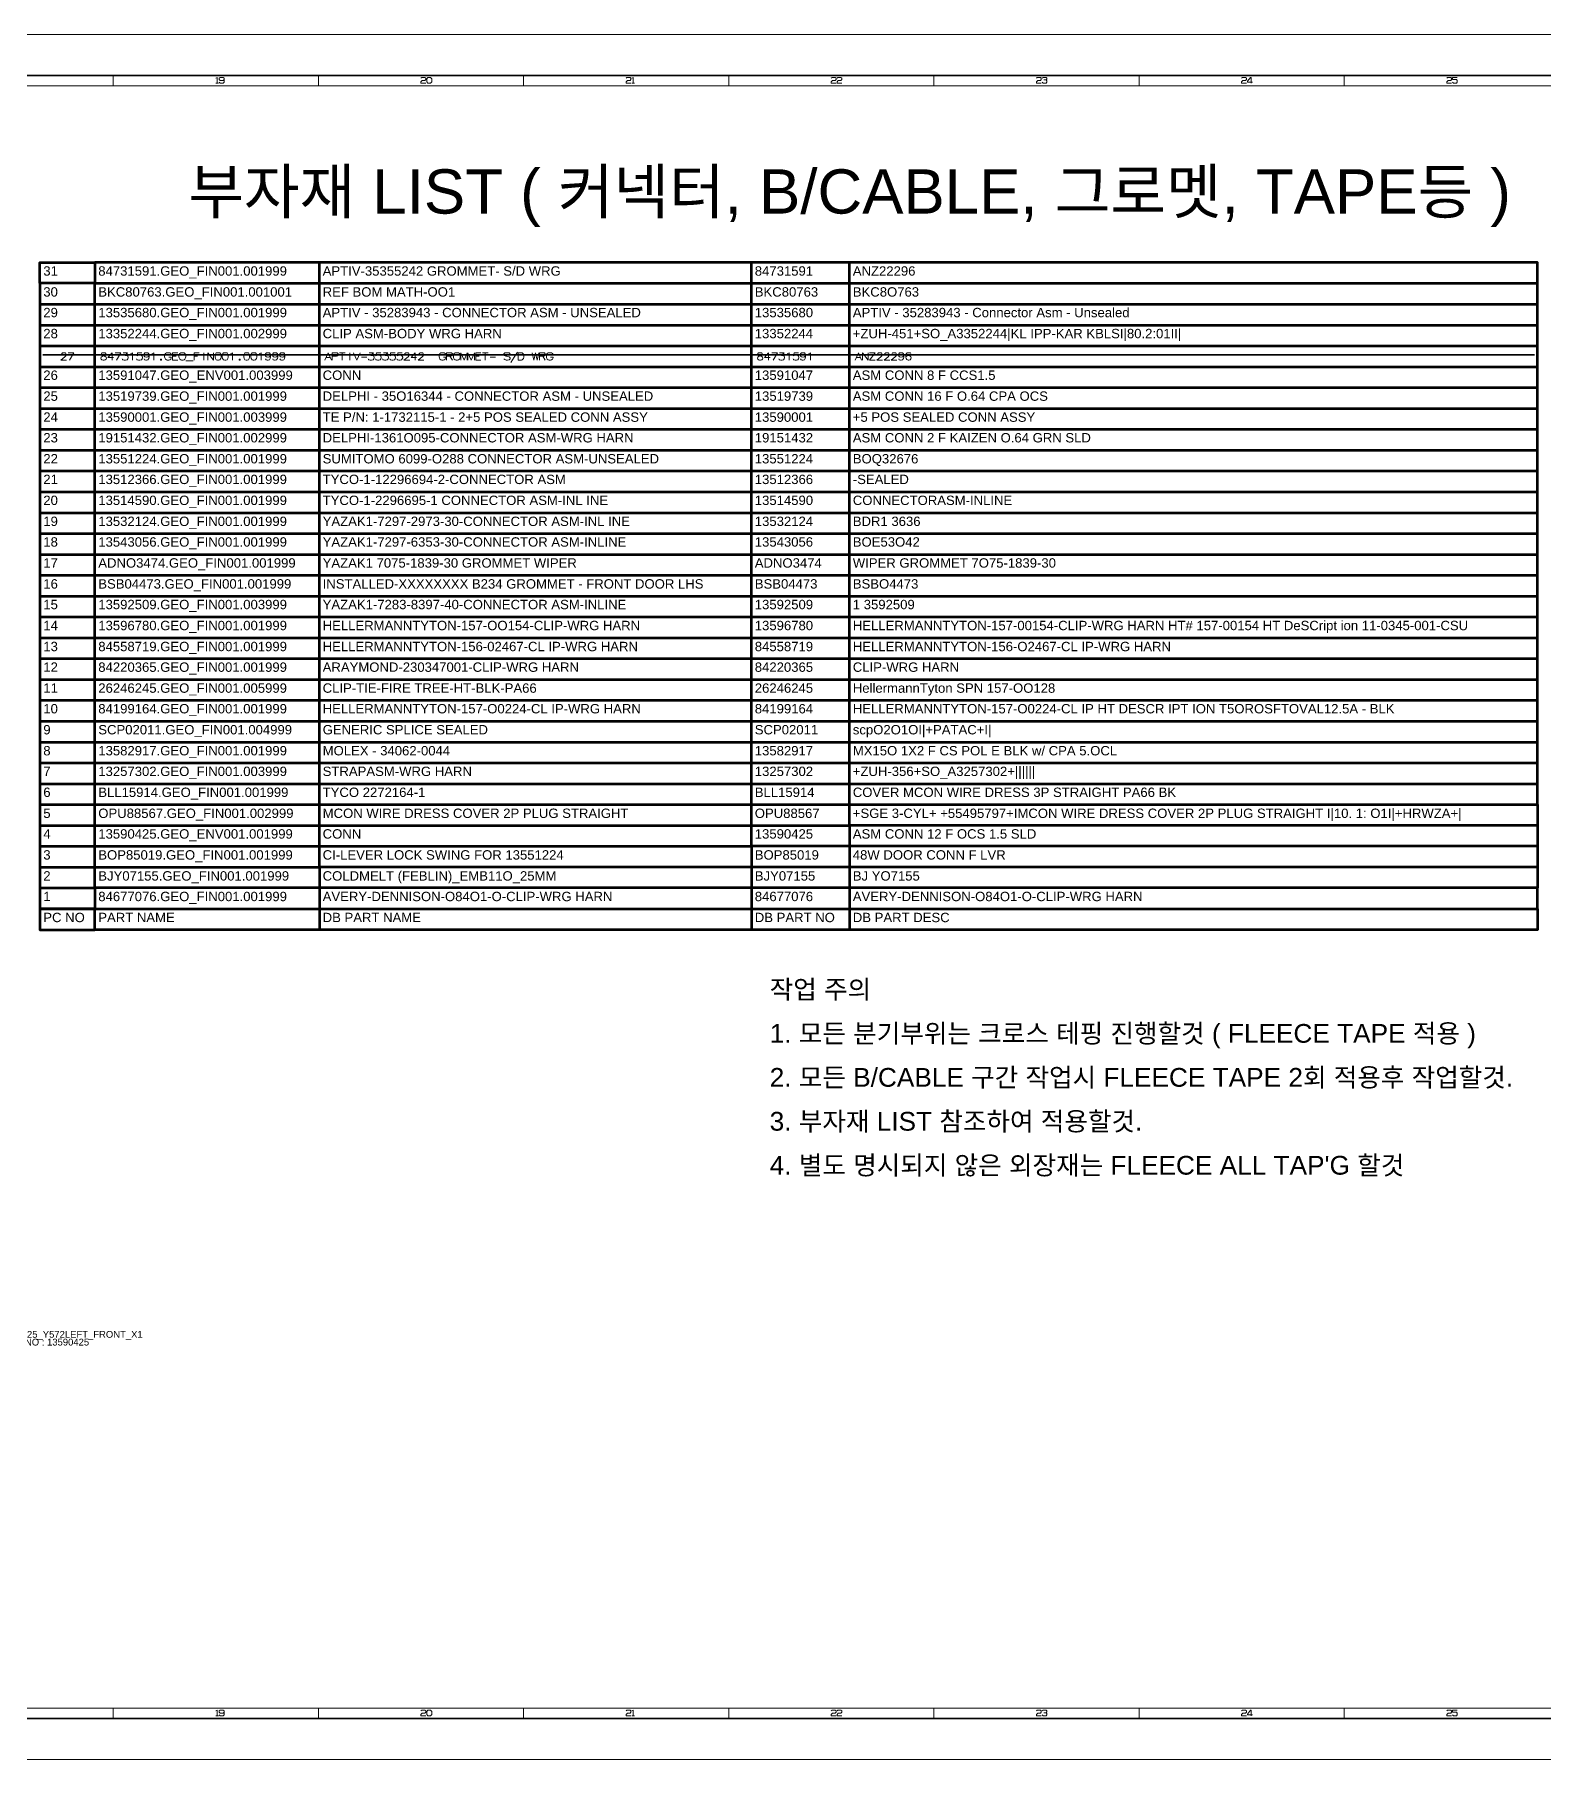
# Model space of a CAD drawing. Header units: millimetres. Extents: x 0 to 174, y 0 to 33.
# Drawn here: x 70.14 to 99.1, y 0 to 33.11 of the extents above; entities that cross this region are included whole.
import ezdxf

# ---------------------------------------------------------------- set-up
doc = ezdxf.new("R2010")
doc.units = ezdxf.units.MM
for name, color, linetype in [('ADDITIONAL_EDITABLE_TEXT', 7, 'Continuous'), ('BOM_OCR_TEXT', 7, 'Continuous'), ('CAPTION_LLM_TEXT', 7, 'Continuous'), ('WORK_NOTE_MTEXT', 7, 'Continuous')]:
    doc.layers.add(name, color=color, linetype=linetype)
doc.layers.add('PDF_Geomertry', color=7, linetype='Continuous', true_color=0x405f80)
doc.styles.get("Standard").update_dxf_attribs({"font": 'arial.ttf'})

msp = doc.modelspace()

# ---------------------------------------------------------------- linework, layer by layer
at = {"layer": 'PDF_Geomertry', "color": 7, "lineweight": 13}
for points in [[(0, 33.111), (173.622, 33.111)], [(173.622, 33.111), (173.622, 0.001), (0, 0.001), (0, 33.111)], [(71.654, 32.127), (71.654, 32.324)], [(73.622, 32.272), (73.647, 32.288), (73.647, 32.179)], [(73.622, 32.179), (73.673, 32.179)], [(73.783, 32.246), (73.766, 32.229), (73.707, 32.229), (73.69, 32.246), (73.69, 32.272), (73.707, 32.288), (73.766, 32.288), (73.783, 32.272), (73.783, 32.196), (73.766, 32.179), (73.707, 32.179), (73.69, 32.196)], [(75.591, 32.127), (75.591, 32.324)], [(77.559, 32.272), (77.576, 32.288), (77.635, 32.288), (77.652, 32.272), (77.652, 32.246), (77.635, 32.229), (77.584, 32.229), (77.559, 32.204), (77.559, 32.179), (77.652, 32.179)], [(79.527, 32.127), (79.527, 32.324)], [(81.496, 32.272), (81.513, 32.288), (81.572, 32.288), (81.589, 32.272), (81.589, 32.246), (81.572, 32.229), (81.521, 32.229), (81.496, 32.204), (81.496, 32.179), (81.589, 32.179)], [(81.607, 32.272), (81.632, 32.288), (81.632, 32.179)], [(81.607, 32.179), (81.657, 32.179)], [(83.465, 32.127), (83.465, 32.324)], [(85.433, 32.272), (85.45, 32.288), (85.509, 32.288), (85.526, 32.272), (85.526, 32.246), (85.509, 32.229), (85.458, 32.229), (85.433, 32.204), (85.433, 32.179), (85.526, 32.179)], [(85.544, 32.272), (85.56, 32.288), (85.62, 32.288), (85.636, 32.272), (85.636, 32.246), (85.62, 32.229), (85.569, 32.229), (85.544, 32.204), (85.544, 32.179), (85.636, 32.179)], [(87.402, 32.127), (87.402, 32.324)], [(89.37, 32.272), (89.387, 32.288), (89.446, 32.288), (89.463, 32.272), (89.463, 32.246), (89.446, 32.229), (89.395, 32.229), (89.37, 32.204), (89.37, 32.179), (89.463, 32.179)], [(89.481, 32.272), (89.497, 32.288), (89.557, 32.288), (89.573, 32.272), (89.573, 32.255), (89.557, 32.238), (89.514, 32.238), (89.557, 32.238), (89.573, 32.221), (89.573, 32.196), (89.557, 32.179), (89.497, 32.179), (89.481, 32.196)], [(91.339, 32.127), (91.339, 32.324)], [(93.307, 32.272), (93.324, 32.288), (93.383, 32.288), (93.4, 32.272), (93.4, 32.246), (93.383, 32.229), (93.332, 32.229), (93.307, 32.204), (93.307, 32.179), (93.4, 32.179)], [(93.493, 32.179), (93.493, 32.288), (93.477, 32.288), (93.418, 32.213), (93.418, 32.196), (93.519, 32.196)], [(95.276, 32.127), (95.276, 32.324)], [(97.244, 32.272), (97.261, 32.288), (97.32, 32.288), (97.337, 32.272), (97.337, 32.246), (97.32, 32.229), (97.269, 32.229), (97.244, 32.204), (97.244, 32.179), (97.337, 32.179)], [(97.447, 32.288), (97.355, 32.288), (97.355, 32.246), (97.431, 32.246), (97.447, 32.229), (97.447, 32.196), (97.431, 32.179), (97.372, 32.179), (97.355, 32.196)], [(71.654, 0.985), (71.654, 0.788)], [(73.622, 0.933), (73.647, 0.95), (73.647, 0.84)], [(73.622, 0.84), (73.673, 0.84)], [(73.783, 0.908), (73.766, 0.891), (73.707, 0.891), (73.69, 0.908), (73.69, 0.933), (73.707, 0.95), (73.766, 0.95), (73.783, 0.933), (73.783, 0.857), (73.766, 0.84), (73.707, 0.84), (73.69, 0.857)], [(75.591, 0.985), (75.591, 0.788)], [(77.559, 0.933), (77.576, 0.95), (77.635, 0.95), (77.652, 0.933), (77.652, 0.908), (77.635, 0.891), (77.584, 0.891), (77.559, 0.866), (77.559, 0.84), (77.652, 0.84)], [(79.527, 0.985), (79.527, 0.788)], [(81.496, 0.933), (81.513, 0.95), (81.572, 0.95), (81.589, 0.933), (81.589, 0.908), (81.572, 0.891), (81.521, 0.891), (81.496, 0.866), (81.496, 0.84), (81.589, 0.84)], [(81.607, 0.933), (81.632, 0.95), (81.632, 0.84)], [(81.607, 0.84), (81.657, 0.84)], [(83.465, 0.985), (83.465, 0.788)], [(85.433, 0.933), (85.45, 0.95), (85.509, 0.95), (85.526, 0.933), (85.526, 0.908), (85.509, 0.891), (85.458, 0.891), (85.433, 0.866), (85.433, 0.84), (85.526, 0.84)], [(85.544, 0.933), (85.56, 0.95), (85.62, 0.95), (85.636, 0.933), (85.636, 0.908), (85.62, 0.891), (85.569, 0.891), (85.544, 0.866), (85.544, 0.84), (85.636, 0.84)], [(87.402, 0.985), (87.402, 0.788)], [(89.37, 0.933), (89.387, 0.95), (89.446, 0.95), (89.463, 0.933), (89.463, 0.908), (89.446, 0.891), (89.395, 0.891), (89.37, 0.866), (89.37, 0.84), (89.463, 0.84)], [(89.481, 0.933), (89.497, 0.95), (89.557, 0.95), (89.573, 0.933), (89.573, 0.916), (89.557, 0.899), (89.514, 0.899), (89.557, 0.899), (89.573, 0.883), (89.573, 0.857), (89.557, 0.84), (89.497, 0.84), (89.481, 0.857)], [(91.339, 0.985), (91.339, 0.788)], [(93.307, 0.933), (93.324, 0.95), (93.383, 0.95), (93.4, 0.933), (93.4, 0.908), (93.383, 0.891), (93.332, 0.891), (93.307, 0.866), (93.307, 0.84), (93.4, 0.84)], [(93.493, 0.84), (93.493, 0.95), (93.477, 0.95), (93.418, 0.874), (93.418, 0.857), (93.519, 0.857)], [(95.276, 0.985), (95.276, 0.788)], [(97.244, 0.933), (97.261, 0.95), (97.32, 0.95), (97.337, 0.933), (97.337, 0.908), (97.32, 0.891), (97.269, 0.891), (97.244, 0.866), (97.244, 0.84), (97.337, 0.84)], [(97.447, 0.95), (97.355, 0.95), (97.355, 0.908), (97.431, 0.908), (97.447, 0.891), (97.447, 0.857), (97.431, 0.84), (97.372, 0.84), (97.355, 0.857)]]:
    msp.add_lwpolyline(points, dxfattribs=at)
at = {"layer": 'PDF_Geomertry', "color": 7, "lineweight": 35}
msp.add_lwpolyline([(0.787, 0.788), (0.787, 32.324), (172.835, 32.324), (172.835, 0.788)], close=True, dxfattribs=at)
at = {"layer": 'PDF_Geomertry', "color": 7, "lineweight": 13}
for points in [[(0.984, 0.985), (0.984, 32.127), (172.638, 32.127), (172.638, 0.985)], [(77.695, 32.288), (77.746, 32.288), (77.771, 32.263), (77.771, 32.204), (77.746, 32.179), (77.695, 32.179), (77.67, 32.204), (77.67, 32.263), (77.695, 32.288)], [(77.695, 0.95), (77.746, 0.95), (77.771, 0.925), (77.771, 0.866), (77.746, 0.84), (77.695, 0.84), (77.67, 0.866), (77.67, 0.925), (77.695, 0.95)]]:
    msp.add_lwpolyline(points, close=True, dxfattribs=at)
at = {"layer": 'PDF_Geomertry', "color": 165, "lineweight": 70, "true_color": 0x5267a5}
for points in [[(71.303, 28.335), (70.246, 28.335), (70.246, 28.736), (71.303, 28.736)], [(71.303, 16.328), (70.246, 16.328), (70.246, 15.928), (71.303, 15.928)]]:
    msp.add_lwpolyline(points, close=True, dxfattribs=at)
for points in [[(70.246, 28.335), (70.246, 27.935), (71.303, 27.935), (71.303, 28.335), (75.611, 28.335), (75.611, 28.736), (71.303, 28.736)], [(70.246, 27.935), (70.246, 27.535), (71.303, 27.535), (71.303, 27.935), (75.611, 27.935), (75.611, 28.335), (83.901, 28.335), (83.901, 28.736), (75.611, 28.736)], [(70.246, 27.535), (70.246, 27.135), (71.303, 27.135), (71.303, 27.535), (75.611, 27.535), (75.611, 27.935), (83.901, 27.935), (83.901, 28.335), (85.784, 28.335), (85.784, 28.736), (83.901, 28.736)], [(70.246, 27.135), (70.246, 26.735), (71.303, 26.735), (71.303, 27.135), (75.611, 27.135), (75.611, 27.535), (83.901, 27.535), (83.901, 27.935), (85.784, 27.935), (85.784, 28.335), (98.989, 28.335), (98.989, 28.736), (85.784, 28.736)], [(70.246, 26.735), (70.246, 26.334), (71.303, 26.334), (71.303, 26.735), (75.611, 26.735), (75.611, 27.135), (83.901, 27.135), (83.901, 27.535), (85.784, 27.535), (85.784, 27.935), (98.989, 27.935), (98.989, 28.335)], [(70.246, 26.334), (70.246, 25.934), (71.303, 25.934), (71.303, 26.334), (75.611, 26.334), (75.611, 26.735), (83.901, 26.735), (83.901, 27.135), (85.784, 27.135), (85.784, 27.535), (98.989, 27.535), (98.989, 27.935)], [(70.246, 25.934), (70.246, 25.534), (71.303, 25.534), (71.303, 25.934), (75.611, 25.934), (75.611, 26.334), (83.901, 26.334), (83.901, 26.735), (85.784, 26.735), (85.784, 27.135), (98.989, 27.135), (98.989, 27.535)], [(70.246, 25.534), (70.246, 25.134), (71.303, 25.134), (71.303, 25.534), (75.611, 25.534), (75.611, 25.934), (83.901, 25.934), (83.901, 26.334), (85.784, 26.334), (85.784, 26.735), (98.989, 26.735), (98.989, 27.135)], [(70.246, 25.134), (70.246, 24.733), (71.303, 24.733), (71.303, 25.134), (75.611, 25.134), (75.611, 25.534), (83.901, 25.534), (83.901, 25.934), (85.784, 25.934), (85.784, 26.334), (98.989, 26.334), (98.989, 26.735)], [(70.246, 24.733), (70.246, 24.333), (71.303, 24.333), (71.303, 24.733), (75.611, 24.733), (75.611, 25.134), (83.901, 25.134), (83.901, 25.534), (85.784, 25.534), (85.784, 25.934), (98.989, 25.934), (98.989, 26.334)], [(70.246, 24.333), (70.246, 23.933), (71.303, 23.933), (71.303, 24.333), (75.611, 24.333), (75.611, 24.733), (83.901, 24.733), (83.901, 25.134), (85.784, 25.134), (85.784, 25.534), (98.989, 25.534), (98.989, 25.934)], [(70.246, 23.933), (70.246, 23.533), (71.303, 23.533), (71.303, 23.933), (75.611, 23.933), (75.611, 24.333), (83.901, 24.333), (83.901, 24.733), (85.784, 24.733), (85.784, 25.134), (98.989, 25.134), (98.989, 25.534)], [(70.246, 23.533), (70.246, 23.132), (71.303, 23.132), (71.303, 23.533), (75.611, 23.533), (75.611, 23.933), (83.901, 23.933), (83.901, 24.333), (85.784, 24.333), (85.784, 24.733), (98.989, 24.733), (98.989, 25.134)], [(70.246, 23.132), (70.246, 22.732), (71.303, 22.732), (71.303, 23.132), (75.611, 23.132), (75.611, 23.533), (83.901, 23.533), (83.901, 23.933), (85.784, 23.933), (85.784, 24.333), (98.989, 24.333), (98.989, 24.733)], [(70.246, 22.732), (70.246, 22.332), (71.303, 22.332), (71.303, 22.732), (75.611, 22.732), (75.611, 23.132), (83.901, 23.132), (83.901, 23.533), (85.784, 23.533), (85.784, 23.933), (98.989, 23.933), (98.989, 24.333)], [(70.246, 22.332), (70.246, 21.932), (71.303, 21.932), (71.303, 22.332), (75.611, 22.332), (75.611, 22.732), (83.901, 22.732), (83.901, 23.132), (85.784, 23.132), (85.784, 23.533), (98.989, 23.533), (98.989, 23.933)], [(70.246, 21.932), (70.246, 21.532), (71.303, 21.532), (71.303, 21.932), (75.611, 21.932), (75.611, 22.332), (83.901, 22.332), (83.901, 22.732), (85.784, 22.732), (85.784, 23.132), (98.989, 23.132), (98.989, 23.533)], [(70.246, 21.532), (70.246, 21.131), (71.303, 21.131), (71.303, 21.532), (75.611, 21.532), (75.611, 21.932), (83.901, 21.932), (83.901, 22.332), (85.784, 22.332), (85.784, 22.732), (98.989, 22.732), (98.989, 23.132)], [(70.246, 21.131), (70.246, 20.731), (71.303, 20.731), (71.303, 21.131), (75.611, 21.131), (75.611, 21.532), (83.901, 21.532), (83.901, 21.932), (85.784, 21.932), (85.784, 22.332), (98.989, 22.332), (98.989, 22.732)], [(70.246, 20.731), (70.246, 20.331), (71.303, 20.331), (71.303, 20.731), (75.611, 20.731), (75.611, 21.131), (83.901, 21.131), (83.901, 21.532), (85.784, 21.532), (85.784, 21.932), (98.989, 21.932), (98.989, 22.332)], [(70.246, 20.331), (70.246, 19.931), (71.303, 19.931), (71.303, 20.331), (75.611, 20.331), (75.611, 20.731), (83.901, 20.731), (83.901, 21.131), (85.784, 21.131), (85.784, 21.532), (98.989, 21.532), (98.989, 21.932)], [(70.246, 19.931), (70.246, 19.53), (71.303, 19.53), (71.303, 19.931), (75.611, 19.931), (75.611, 20.331), (83.901, 20.331), (83.901, 20.731), (85.784, 20.731), (85.784, 21.131), (98.989, 21.131), (98.989, 21.532)], [(70.246, 19.53), (70.246, 19.13), (71.303, 19.13), (71.303, 19.53), (75.611, 19.53), (75.611, 19.931), (83.901, 19.931), (83.901, 20.331), (85.784, 20.331), (85.784, 20.731), (98.989, 20.731), (98.989, 21.131)], [(70.246, 19.13), (70.246, 18.73), (71.303, 18.73), (71.303, 19.13), (75.611, 19.13), (75.611, 19.53), (83.901, 19.53), (83.901, 19.931), (85.784, 19.931), (85.784, 20.331), (98.989, 20.331), (98.989, 20.731)], [(70.246, 18.73), (70.246, 18.33), (71.303, 18.33), (71.303, 18.73), (75.611, 18.73), (75.611, 19.13), (83.901, 19.13), (83.901, 19.53), (85.784, 19.53), (85.784, 19.931), (98.989, 19.931), (98.989, 20.331)], [(70.246, 18.33), (70.246, 17.929), (71.303, 17.929), (71.303, 18.33), (75.611, 18.33), (75.611, 18.73), (83.901, 18.73), (83.901, 19.13), (85.784, 19.13), (85.784, 19.53), (98.989, 19.53), (98.989, 19.931)], [(70.246, 17.929), (70.246, 17.529), (71.303, 17.529), (71.303, 17.929), (75.611, 17.929), (75.611, 18.33), (83.901, 18.33), (83.901, 18.73), (85.784, 18.73), (85.784, 19.13), (98.989, 19.13), (98.989, 19.53)], [(70.246, 17.529), (70.246, 17.129), (71.303, 17.129), (71.303, 17.529), (75.611, 17.529), (75.611, 17.929), (83.901, 17.929), (83.901, 18.33), (85.784, 18.33), (85.784, 18.73), (98.989, 18.73), (98.989, 19.13)], [(70.246, 17.129), (70.246, 16.729), (71.303, 16.729), (71.303, 17.129), (75.611, 17.129), (75.611, 17.529), (83.901, 17.529), (83.901, 17.929), (85.784, 17.929), (85.784, 18.33), (98.989, 18.33), (98.989, 18.73)], [(98.989, 18.33), (98.989, 17.929), (85.784, 17.929), (85.784, 17.529), (83.901, 17.529), (83.901, 17.129), (75.611, 17.129), (75.611, 16.729), (71.303, 16.729), (71.303, 16.328), (75.611, 16.328), (75.611, 15.928), (71.303, 15.928)], [(98.989, 17.929), (98.989, 17.529), (85.784, 17.529), (85.784, 17.129), (83.901, 17.129), (83.901, 16.729), (75.611, 16.729), (75.611, 16.328), (83.901, 16.328), (83.901, 15.928), (75.611, 15.928)], [(98.989, 17.529), (98.989, 17.129), (85.784, 17.129), (85.784, 16.729), (83.901, 16.729), (83.901, 16.328), (85.784, 16.328), (85.784, 15.928), (83.901, 15.928)], [(98.989, 17.129), (98.989, 16.729), (85.784, 16.729), (85.784, 16.328), (98.989, 16.328), (98.989, 15.928), (85.784, 15.928)], [(70.246, 16.729), (70.246, 16.328), (71.303, 16.328), (75.611, 16.328), (83.901, 16.328), (85.784, 16.328), (98.989, 16.328), (98.989, 16.729)]]:
    msp.add_lwpolyline(points, dxfattribs=at)
at = {"layer": 'PDF_Geomertry', "color": 1, "lineweight": 35}
msp.add_lwpolyline([(70.303, 26.96), (98.926, 26.96)], dxfattribs=at)
at = {"layer": 'PDF_Geomertry', "color": 18, "lineweight": 13, "true_color": 0x260000}
for points in [[(70.761, 26.863), (70.651, 26.863), (70.729, 26.927), (70.745, 26.945), (70.752, 26.959), (70.752, 26.972), (70.745, 26.988), (70.738, 26.998), (70.722, 27.004), (70.694, 27.004), (70.678, 26.998), (70.672, 26.991), (70.662, 26.977), (70.662, 26.97)], [(70.788, 27.004), (70.898, 27.004), (70.816, 26.863)], [(71.659, 26.913), (71.554, 26.913), (71.632, 27.004), (71.632, 26.936), (71.632, 26.863)], [(71.691, 27.004), (71.801, 27.004), (71.719, 26.863)], [(71.828, 26.888), (71.835, 26.876), (71.842, 26.869), (71.867, 26.863), (71.893, 26.863), (71.92, 26.869), (71.934, 26.883), (71.94, 26.904), (71.94, 26.918), (71.934, 26.938), (71.927, 26.945), (71.913, 26.952), (71.881, 26.952), (71.929, 27.004), (71.844, 27.004)], [(71.986, 26.979), (72, 26.986), (72.025, 27.004), (72.025, 26.863)], [(72.103, 26.888), (72.11, 26.876), (72.117, 26.869), (72.142, 26.863), (72.167, 26.863), (72.194, 26.869), (72.208, 26.883), (72.215, 26.904), (72.215, 26.918), (72.208, 26.938), (72.194, 26.95), (72.167, 26.956), (72.142, 26.956), (72.121, 26.95), (72.114, 26.943), (72.121, 27.004), (72.206, 27.004)], [(72.343, 26.959), (72.336, 26.984), (72.32, 26.998), (72.295, 27.004), (72.288, 27.004), (72.263, 26.998), (72.247, 26.984), (72.24, 26.966), (72.24, 26.959), (72.247, 26.94), (72.263, 26.927), (72.288, 26.918), (72.295, 26.918), (72.32, 26.924), (72.336, 26.938), (72.343, 26.959), (72.343, 26.927), (72.336, 26.895), (72.32, 26.869), (72.295, 26.863), (72.279, 26.863), (72.256, 26.869), (72.247, 26.883)], [(72.398, 26.979), (72.411, 26.986), (72.437, 27.004), (72.437, 26.863)], [(72.722, 26.92), (72.768, 26.92), (72.768, 26.902), (72.757, 26.881), (72.738, 26.867), (72.72, 26.863), (72.692, 26.863), (72.674, 26.867), (72.656, 26.881), (72.645, 26.902), (72.64, 26.922), (72.64, 26.95), (72.645, 26.97), (72.656, 26.988), (72.674, 27), (72.692, 27.004), (72.72, 27.004), (72.738, 27), (72.757, 26.988), (72.768, 26.97)], [(72.894, 26.863), (72.793, 26.863), (72.793, 27.004), (72.894, 27.004)], [(72.862, 26.938), (72.793, 26.938)], [(73.186, 26.847), (73.049, 26.847)], [(73.205, 26.863), (73.205, 27.004), (73.305, 27.004)], [(73.273, 26.938), (73.205, 26.938)], [(73.392, 26.863), (73.392, 27.004)], [(73.58, 27.004), (73.58, 26.863), (73.47, 27.004), (73.47, 26.863)], [(73.906, 26.979), (73.92, 26.986), (73.945, 27.004), (73.945, 26.863)], [(74.455, 26.979), (74.469, 26.986), (74.494, 27.004), (74.494, 26.863)], [(74.675, 26.959), (74.668, 26.984), (74.652, 26.998), (74.627, 27.004), (74.62, 27.004), (74.595, 26.998), (74.578, 26.984), (74.572, 26.966), (74.572, 26.959), (74.578, 26.94), (74.595, 26.927), (74.62, 26.918), (74.627, 26.918), (74.652, 26.924), (74.668, 26.938), (74.675, 26.959), (74.675, 26.927), (74.668, 26.895), (74.652, 26.869), (74.627, 26.863), (74.611, 26.863), (74.588, 26.869), (74.578, 26.883)], [(74.812, 26.959), (74.805, 26.984), (74.789, 26.998), (74.764, 27.004), (74.757, 27.004), (74.732, 26.998), (74.716, 26.984), (74.709, 26.966), (74.709, 26.959), (74.716, 26.94), (74.732, 26.927), (74.757, 26.918), (74.764, 26.918), (74.789, 26.924), (74.805, 26.938), (74.812, 26.959), (74.812, 26.927), (74.805, 26.895), (74.789, 26.869), (74.764, 26.863), (74.748, 26.863), (74.725, 26.869), (74.716, 26.883)], [(74.949, 26.959), (74.942, 26.984), (74.926, 26.998), (74.901, 27.004), (74.894, 27.004), (74.869, 26.998), (74.853, 26.984), (74.846, 26.966), (74.846, 26.959), (74.853, 26.94), (74.869, 26.927), (74.894, 26.918), (74.901, 26.918), (74.926, 26.924), (74.942, 26.938), (74.949, 26.959), (74.949, 26.927), (74.942, 26.895), (74.926, 26.869), (74.901, 26.863), (74.885, 26.863), (74.862, 26.869), (74.853, 26.883)], [(75.718, 26.863), (75.78, 27.004), (75.842, 26.863)], [(75.739, 26.911), (75.821, 26.911)], [(75.858, 26.936), (75.94, 26.936), (75.956, 26.945), (75.968, 26.959), (75.968, 26.982), (75.952, 26.998), (75.936, 27.004), (75.858, 27.004), (75.858, 26.863)], [(75.995, 27.004), (76.105, 27.004)], [(76.05, 26.863), (76.05, 27.004)], [(76.192, 26.863), (76.192, 27.004)], [(76.267, 27.004), (76.329, 26.863), (76.391, 27.004)], [(76.418, 26.92), (76.523, 26.92)], [(76.548, 26.888), (76.555, 26.876), (76.562, 26.869), (76.587, 26.863), (76.612, 26.863), (76.64, 26.869), (76.653, 26.883), (76.66, 26.904), (76.66, 26.918), (76.653, 26.938), (76.647, 26.945), (76.633, 26.952), (76.601, 26.952), (76.649, 27.004), (76.564, 27.004)], [(76.685, 26.888), (76.692, 26.876), (76.699, 26.869), (76.724, 26.863), (76.749, 26.863), (76.777, 26.869), (76.791, 26.883), (76.797, 26.904), (76.797, 26.918), (76.791, 26.938), (76.777, 26.949), (76.749, 26.956), (76.724, 26.956), (76.704, 26.949), (76.697, 26.943), (76.704, 27.004), (76.788, 27.004)], [(76.823, 26.888), (76.829, 26.876), (76.836, 26.869), (76.862, 26.863), (76.887, 26.863), (76.914, 26.869), (76.928, 26.883), (76.935, 26.904), (76.935, 26.918), (76.928, 26.938), (76.921, 26.945), (76.907, 26.952), (76.875, 26.952), (76.923, 27.004), (76.839, 27.004)], [(76.96, 26.888), (76.967, 26.876), (76.973, 26.869), (76.999, 26.863), (77.024, 26.863), (77.051, 26.869), (77.065, 26.883), (77.072, 26.904), (77.072, 26.918), (77.065, 26.938), (77.051, 26.949), (77.024, 26.956), (76.999, 26.956), (76.978, 26.949), (76.971, 26.943), (76.978, 27.004), (77.063, 27.004)], [(77.097, 26.888), (77.104, 26.876), (77.111, 26.869), (77.136, 26.863), (77.161, 26.863), (77.188, 26.869), (77.202, 26.883), (77.209, 26.904), (77.209, 26.918), (77.202, 26.938), (77.188, 26.949), (77.161, 26.956), (77.136, 26.956), (77.115, 26.949), (77.108, 26.943), (77.115, 27.004), (77.2, 27.004)], [(77.344, 26.863), (77.234, 26.863), (77.312, 26.927), (77.328, 26.945), (77.335, 26.959), (77.335, 26.972), (77.328, 26.988), (77.321, 26.998), (77.305, 27.004), (77.277, 27.004), (77.262, 26.998), (77.255, 26.991), (77.246, 26.977), (77.246, 26.97)], [(77.476, 26.913), (77.371, 26.913), (77.449, 27.004), (77.449, 26.936), (77.449, 26.863)], [(77.618, 26.863), (77.508, 26.863), (77.586, 26.927), (77.602, 26.945), (77.609, 26.959), (77.609, 26.972), (77.602, 26.988), (77.595, 26.998), (77.579, 27.004), (77.552, 27.004), (77.536, 26.998), (77.529, 26.991), (77.52, 26.977), (77.52, 26.97)], [(77.991, 26.92), (78.037, 26.92), (78.037, 26.902), (78.025, 26.881), (78.007, 26.867), (77.988, 26.863), (77.961, 26.863), (77.943, 26.867), (77.924, 26.881), (77.913, 26.902), (77.908, 26.922), (77.908, 26.949), (77.913, 26.97), (77.924, 26.988), (77.943, 27), (77.961, 27.004), (77.988, 27.004), (78.007, 27), (78.025, 26.988), (78.037, 26.97)], [(78.053, 26.936), (78.135, 26.936), (78.151, 26.945), (78.162, 26.959), (78.162, 26.982), (78.146, 26.998), (78.13, 27.004), (78.053, 27.004), (78.053, 26.863)], [(78.117, 26.936), (78.162, 26.863)], [(78.448, 26.863), (78.448, 27.004), (78.386, 26.863), (78.324, 27.004), (78.324, 26.863)], [(78.585, 26.863), (78.585, 27.004), (78.523, 26.863), (78.462, 27.004), (78.462, 26.863)], [(78.711, 26.863), (78.61, 26.863), (78.61, 27.004), (78.711, 27.004)], [(78.679, 26.938), (78.61, 26.938)], [(78.738, 27.004), (78.848, 27.004)], [(78.793, 26.863), (78.793, 27.004)], [(78.887, 26.92), (78.992, 26.92)], [(79.269, 26.982), (79.25, 26.998), (79.223, 27.004), (79.195, 27.004), (79.168, 26.998), (79.15, 26.979), (79.15, 26.963), (79.166, 26.947), (79.191, 26.938), (79.209, 26.936), (79.23, 26.931), (79.25, 26.922), (79.269, 26.906), (79.269, 26.886), (79.25, 26.867), (79.223, 26.863), (79.195, 26.863), (79.168, 26.872), (79.15, 26.888)], [(79.285, 26.817), (79.349, 26.915), (79.413, 27.016)], [(79.486, 26.863), (79.504, 26.867), (79.518, 26.881), (79.527, 26.895), (79.534, 26.915), (79.534, 26.954), (79.527, 26.975), (79.518, 26.988), (79.504, 27), (79.488, 27.004), (79.424, 27.004), (79.424, 26.863), (79.488, 26.863)], [(79.696, 27.004), (79.728, 26.863), (79.758, 27.004), (79.788, 26.863), (79.819, 27.004)], [(79.836, 26.936), (79.918, 26.936), (79.934, 26.945), (79.945, 26.959), (79.945, 26.982), (79.929, 26.998), (79.913, 27.004), (79.836, 27.004), (79.836, 26.863)], [(79.899, 26.936), (79.945, 26.863)], [(80.048, 26.92), (80.094, 26.92), (80.094, 26.902), (80.082, 26.881), (80.064, 26.867), (80.046, 26.863), (80.018, 26.863), (80, 26.867), (79.982, 26.881), (79.97, 26.902), (79.966, 26.922), (79.966, 26.949), (79.97, 26.97), (79.982, 26.988), (80, 27), (80.018, 27.004), (80.046, 27.004), (80.064, 27), (80.082, 26.988), (80.094, 26.97)], [(84.258, 26.913), (84.152, 26.913), (84.23, 27.004), (84.23, 26.936), (84.23, 26.863)], [(84.29, 27.004), (84.399, 27.004), (84.317, 26.863)], [(84.427, 26.888), (84.434, 26.876), (84.441, 26.869), (84.466, 26.863), (84.491, 26.863), (84.518, 26.869), (84.532, 26.883), (84.539, 26.904), (84.539, 26.918), (84.532, 26.938), (84.525, 26.945), (84.511, 26.952), (84.479, 26.952), (84.527, 27.004), (84.443, 27.004)], [(84.585, 26.979), (84.598, 26.986), (84.623, 27.004), (84.623, 26.863)], [(84.701, 26.888), (84.708, 26.876), (84.715, 26.869), (84.74, 26.863), (84.765, 26.863), (84.793, 26.869), (84.806, 26.883), (84.813, 26.904), (84.813, 26.918), (84.806, 26.938), (84.793, 26.95), (84.765, 26.956), (84.74, 26.956), (84.719, 26.95), (84.712, 26.943), (84.719, 27.004), (84.804, 27.004)], [(84.941, 26.959), (84.934, 26.984), (84.918, 26.998), (84.893, 27.004), (84.886, 27.004), (84.861, 26.998), (84.845, 26.984), (84.838, 26.966), (84.838, 26.959), (84.845, 26.94), (84.861, 26.927), (84.886, 26.918), (84.893, 26.918), (84.918, 26.924), (84.934, 26.938), (84.941, 26.959), (84.941, 26.927), (84.934, 26.895), (84.918, 26.869), (84.893, 26.863), (84.877, 26.863), (84.854, 26.869), (84.845, 26.883)], [(84.996, 26.979), (85.01, 26.986), (85.035, 27.004), (85.035, 26.863)], [(85.891, 26.863), (85.953, 27.004), (86.015, 26.863)], [(85.912, 26.911), (85.994, 26.911)], [(86.14, 27.004), (86.14, 26.863), (86.031, 27.004), (86.031, 26.863)], [(86.168, 27.004), (86.277, 27.004), (86.168, 26.863), (86.277, 26.863)], [(86.419, 26.863), (86.31, 26.863), (86.387, 26.927), (86.403, 26.945), (86.41, 26.959), (86.41, 26.972), (86.403, 26.988), (86.396, 26.998), (86.38, 27.004), (86.353, 27.004), (86.337, 26.998), (86.33, 26.991), (86.321, 26.977), (86.321, 26.97)], [(86.557, 26.863), (86.447, 26.863), (86.524, 26.927), (86.54, 26.945), (86.547, 26.959), (86.547, 26.972), (86.54, 26.988), (86.534, 26.998), (86.518, 27.004), (86.49, 27.004), (86.474, 26.998), (86.467, 26.991), (86.458, 26.977), (86.458, 26.97)], [(86.694, 26.863), (86.584, 26.863), (86.662, 26.927), (86.678, 26.945), (86.684, 26.959), (86.684, 26.972), (86.678, 26.988), (86.671, 26.998), (86.655, 27.004), (86.627, 27.004), (86.611, 26.998), (86.604, 26.991), (86.595, 26.977), (86.595, 26.97)], [(86.824, 26.959), (86.817, 26.984), (86.801, 26.998), (86.776, 27.004), (86.769, 27.004), (86.744, 26.998), (86.728, 26.984), (86.721, 26.966), (86.721, 26.959), (86.728, 26.94), (86.744, 26.927), (86.769, 26.918), (86.776, 26.918), (86.801, 26.924), (86.817, 26.938), (86.824, 26.959), (86.824, 26.927), (86.817, 26.895), (86.801, 26.869), (86.776, 26.863), (86.76, 26.863), (86.737, 26.869), (86.728, 26.883)], [(86.959, 26.986), (86.952, 26.998), (86.927, 27.004), (86.913, 27.004), (86.888, 26.998), (86.872, 26.979), (86.865, 26.947), (86.865, 26.915), (86.872, 26.89), (86.886, 26.874), (86.911, 26.863), (86.92, 26.863), (86.945, 26.869), (86.959, 26.883), (86.966, 26.902), (86.966, 26.908), (86.959, 26.927), (86.945, 26.94), (86.92, 26.947), (86.911, 26.947), (86.886, 26.94), (86.872, 26.929), (86.865, 26.913)]]:
    msp.add_lwpolyline(points, dxfattribs=at)
for points in [[(71.502, 26.933), (71.451, 26.947), (71.44, 26.952), (71.433, 26.959), (71.428, 26.97), (71.428, 26.986), (71.438, 26.998), (71.46, 27.004), (71.479, 27.004), (71.502, 26.998), (71.511, 26.986), (71.511, 26.97), (71.506, 26.959), (71.499, 26.952), (71.488, 26.947), (71.44, 26.933), (71.424, 26.92), (71.417, 26.906), (71.417, 26.892), (71.424, 26.879), (71.438, 26.869), (71.46, 26.863), (71.479, 26.863), (71.502, 26.869), (71.518, 26.879), (71.524, 26.892), (71.524, 26.906), (71.518, 26.92)], [(72.581, 26.869), (72.581, 26.874), (72.574, 26.881), (72.569, 26.881), (72.562, 26.874), (72.562, 26.869), (72.569, 26.863), (72.574, 26.863)], [(72.967, 27.004), (72.949, 27), (72.93, 26.988), (72.919, 26.97), (72.914, 26.95), (72.914, 26.922), (72.919, 26.902), (72.93, 26.881), (72.949, 26.867), (72.967, 26.863), (72.994, 26.863), (73.013, 26.867), (73.031, 26.881), (73.042, 26.902), (73.047, 26.922), (73.047, 26.95), (73.042, 26.97), (73.031, 26.988), (73.013, 27), (72.994, 27.004), (72.967, 27.004)], [(73.657, 27.004), (73.632, 26.998), (73.616, 26.975), (73.609, 26.952), (73.609, 26.922), (73.616, 26.892), (73.632, 26.869), (73.657, 26.863), (73.676, 26.863), (73.701, 26.869), (73.717, 26.892), (73.724, 26.92), (73.724, 26.952), (73.717, 26.975), (73.701, 26.998), (73.676, 27.004), (73.657, 27.004)], [(73.794, 27.004), (73.769, 26.998), (73.753, 26.975), (73.746, 26.952), (73.746, 26.922), (73.753, 26.892), (73.769, 26.869), (73.794, 26.863), (73.813, 26.863), (73.838, 26.869), (73.854, 26.892), (73.861, 26.92), (73.861, 26.952), (73.854, 26.975), (73.838, 26.998), (73.813, 27.004), (73.794, 27.004)], [(74.089, 26.869), (74.089, 26.874), (74.082, 26.881), (74.078, 26.881), (74.071, 26.874), (74.071, 26.869), (74.078, 26.863), (74.082, 26.863)], [(74.206, 27.004), (74.181, 26.998), (74.165, 26.975), (74.158, 26.952), (74.158, 26.922), (74.165, 26.892), (74.181, 26.869), (74.206, 26.863), (74.224, 26.863), (74.249, 26.869), (74.265, 26.892), (74.272, 26.92), (74.272, 26.952), (74.265, 26.975), (74.249, 26.998), (74.224, 27.004), (74.206, 27.004)], [(74.343, 27.004), (74.318, 26.998), (74.302, 26.975), (74.295, 26.952), (74.295, 26.922), (74.302, 26.892), (74.318, 26.869), (74.343, 26.863), (74.361, 26.863), (74.387, 26.869), (74.402, 26.892), (74.409, 26.92), (74.409, 26.952), (74.402, 26.975), (74.387, 26.998), (74.361, 27.004), (74.343, 27.004)], [(78.235, 27.004), (78.217, 27), (78.199, 26.988), (78.187, 26.97), (78.183, 26.949), (78.183, 26.922), (78.187, 26.902), (78.199, 26.881), (78.217, 26.867), (78.235, 26.863), (78.263, 26.863), (78.281, 26.867), (78.299, 26.881), (78.311, 26.902), (78.315, 26.922), (78.315, 26.949), (78.311, 26.97), (78.299, 26.988), (78.281, 27), (78.263, 27.004), (78.235, 27.004)], [(84.1, 26.933), (84.05, 26.947), (84.038, 26.952), (84.031, 26.959), (84.027, 26.97), (84.027, 26.986), (84.036, 26.998), (84.059, 27.004), (84.077, 27.004), (84.1, 26.998), (84.109, 26.986), (84.109, 26.97), (84.104, 26.959), (84.098, 26.952), (84.086, 26.947), (84.038, 26.933), (84.022, 26.92), (84.015, 26.906), (84.015, 26.892), (84.022, 26.879), (84.036, 26.869), (84.059, 26.863), (84.077, 26.863), (84.1, 26.869), (84.116, 26.879), (84.123, 26.892), (84.123, 26.906), (84.116, 26.92)]]:
    msp.add_lwpolyline(points, close=True, dxfattribs=at)

# ---------------------------------------------------------------- texts
at = {"layer": 'ADDITIONAL_EDITABLE_TEXT', "insert": (73.096, 30.523), "char_height": 0.85, "width": 24.95972, "attachment_point": 1}
msp.add_mtext('부자재 LIST ( 커넥터, B/CABLE, 그로멧, TAPE등 )', dxfattribs=at)
at = {"layer": 'BOM_OCR_TEXT', "char_height": 0.18, "attachment_point": 1}
for s, insert, width in [('31', (70.313, 28.662), 0.91611), ('84731591.GEO_FIN001.001999', (71.368, 28.662), 4.16611), ('APTIV-35355242 GROMMET- S/D WRG', (75.674, 28.662), 8.15222), ('84731591', (83.966, 28.662), 1.7425), ('ANZ22296', (85.847, 28.662), 13.06889), ('30', (70.313, 28.26), 0.91611), ('BKC80763.GEO_FIN001.001001', (71.368, 28.26), 4.16611), ('REF BOM MATH-OO1', (75.674, 28.26), 8.15222), ('BKC80763', (83.966, 28.26), 1.7425), ('BKC8O763', (85.847, 28.26), 13.06889), ('29', (70.313, 27.864), 0.91611), ('13535680.GEO_FIN001.001999', (71.368, 27.864), 4.16611), ('APTIV - 35283943 - CONNECTOR ASM - UNSEALED', (75.674, 27.864), 8.15222), ('13535680', (83.966, 27.864), 1.7425), ('APTIV - 35283943 - Connector Asm - Unsealed', (85.847, 27.864), 13.06889), ('28', (70.313, 27.461), 0.91611), ('13352244.GEO_FIN001.002999', (71.368, 27.461), 4.16611), ('CLIP ASM-BODY WRG HARN', (75.674, 27.461), 8.15222), ('13352244', (83.966, 27.461), 1.7425), ('+ZUH-451+SO_A3352244|KL IPP-KAR KBLSI|80.2:01II|', (85.847, 27.461), 13.06889), ('26', (70.313, 26.662), 0.91611), ('13591047.GEO_ENV001.003999', (71.368, 26.662), 4.16611), ('CONN', (75.674, 26.662), 8.15222), ('13591047', (83.966, 26.662), 1.7425), ('ASM CONN 8 F CCS1.5', (85.847, 26.662), 13.06889), ('25', (70.313, 26.26), 0.91611), ('13519739.GEO_FIN001.001999', (71.368, 26.26), 4.16611), ('DELPHI - 35O16344 - CONNECTOR ASM - UNSEALED', (75.674, 26.26), 8.15222), ('13519739', (83.966, 26.26), 1.7425), ('ASM CONN 16 F O.64 CPA OCS', (85.847, 26.26), 13.06889), ('24', (70.313, 25.857), 0.91611), ('13590001.GEO_FIN001.003999', (71.368, 25.857), 4.16611), ('TE P/N: 1-1732115-1 - 2+5 POS SEALED CONN ASSY', (75.674, 25.857), 8.15222), ('13590001', (83.966, 25.857), 1.7425), ('+5 POS SEALED CONN ASSY', (85.847, 25.857), 13.06889), ('23', (70.313, 25.461), 0.91611), ('19151432.GEO_FIN001.002999', (71.368, 25.461), 4.16611), ('DELPHI-1361O095-CONNECTOR ASM-WRG HARN', (75.674, 25.461), 8.15222), ('19151432', (83.966, 25.461), 1.7425), ('ASM CONN 2 F KAIZEN O.64 GRN SLD', (85.847, 25.461), 13.06889), ('22', (70.313, 25.058), 0.91611), ('13551224.GEO_FIN001.001999', (71.368, 25.058), 4.16611), ('SUMITOMO 6099-O288 CONNECTOR ASM-UNSEALED', (75.674, 25.058), 8.15222), ('13551224', (83.966, 25.058), 1.7425), ('BOQ32676', (85.847, 25.058), 13.06889), ('21', (70.313, 24.662), 0.91611), ('13512366.GEO_FIN001.001999', (71.368, 24.662), 4.16611), ('TYCO-1-12296694-2-CONNECTOR ASM', (75.674, 24.662), 8.15222), ('13512366', (83.966, 24.662), 1.7425), ('-SEALED', (85.847, 24.662), 13.06889), ('20', (70.313, 24.26), 0.91611), ('13514590.GEO_FIN001.001999', (71.368, 24.26), 4.16611), ('TYCO-1-2296695-1 CONNECTOR ASM-INL INE', (75.674, 24.26), 8.15222), ('13514590', (83.966, 24.26), 1.7425), ('CONNECTORASM-INLINE', (85.847, 24.26), 13.06889), ('19', (70.313, 23.857), 0.91611), ('13532124.GEO_FIN001.001999', (71.368, 23.857), 4.16611), ('YAZAK1-7297-2973-30-CONNECTOR ASM-INL INE', (75.674, 23.857), 8.15222), ('13532124', (83.966, 23.857), 1.7425), ('BDR1 3636', (85.847, 23.857), 13.06889), ('18', (70.313, 23.461), 0.91611), ('13543056.GEO_FIN001.001999', (71.368, 23.461), 4.16611), ('YAZAK1-7297-6353-30-CONNECTOR ASM-INLINE', (75.674, 23.461), 8.15222), ('13543056', (83.966, 23.461), 1.7425), ('BOE53O42', (85.847, 23.461), 13.06889), ('17', (70.313, 23.058), 0.91611), ('ADNO3474.GEO_FIN001.001999', (71.368, 23.058), 4.16611), ('YAZAK1 7075-1839-30 GROMMET WIPER', (75.674, 23.058), 8.15222), ('ADNO3474', (83.966, 23.058), 1.7425), ('WIPER GROMMET 7O75-1839-30', (85.847, 23.058), 13.06889), ('16', (70.313, 22.656), 0.91611), ('BSB04473.GEO_FIN001.001999', (71.368, 22.656), 4.16611), ('INSTALLED-XXXXXXXX B234 GROMMET - FRONT DOOR LHS', (75.674, 22.656), 8.15222), ('BSB04473', (83.966, 22.656), 1.7425), ('BSBO4473', (85.847, 22.656), 13.06889), ('15', (70.313, 22.26), 0.91611), ('13592509.GEO_FIN001.003999', (71.368, 22.26), 4.16611), ('YAZAK1-7283-8397-40-CONNECTOR ASM-INLINE', (75.674, 22.26), 8.15222), ('13592509', (83.966, 22.26), 1.7425), ('1 3592509', (85.847, 22.26), 13.06889), ('14', (70.313, 21.857), 0.91611), ('13596780.GEO_FIN001.001999', (71.368, 21.857), 4.16611), ('HELLERMANNTYTON-157-OO154-CLIP-WRG HARN', (75.674, 21.857), 8.15222), ('13596780', (83.966, 21.857), 1.7425), ('HELLERMANNTYTON-157-00154-CLIP-WRG HARN HT# 157-00154 HT DeSCript ion 11-0345-001-CSU', (85.847, 21.857), 13.06889), ('13', (70.313, 21.454), 0.91611), ('84558719.GEO_FIN001.001999', (71.368, 21.454), 4.16611), ('HELLERMANNTYTON-156-02467-CL IP-WRG HARN', (75.674, 21.454), 8.15222), ('84558719', (83.966, 21.454), 1.7425), ('HELLERMANNTYTON-156-O2467-CL IP-WRG HARN', (85.847, 21.454), 13.06889), ('12', (70.313, 21.058), 0.91611), ('84220365.GEO_FIN001.001999', (71.368, 21.058), 4.16611), ('ARAYMOND-230347001-CLIP-WRG HARN', (75.674, 21.058), 8.15222), ('84220365', (83.966, 21.058), 1.7425), ('CLIP-WRG HARN', (85.847, 21.058), 13.06889), ('11', (70.313, 20.656), 0.91611), ('26246245.GEO_FIN001.005999', (71.368, 20.656), 4.16611), ('CLIP-TIE-FIRE TREE-HT-BLK-PA66', (75.674, 20.656), 8.15222), ('26246245', (83.966, 20.656), 1.7425), ('HellermannTyton SPN 157-OO128', (85.847, 20.656), 13.06889), ('10', (70.313, 20.26), 0.91611), ('84199164.GEO_FIN001.001999', (71.368, 20.26), 4.16611), ('HELLERMANNTYTON-157-O0224-CL IP-WRG HARN', (75.674, 20.26), 8.15222), ('84199164', (83.966, 20.26), 1.7425), ('HELLERMANNTYTON-157-O0224-CL IP HT DESCR IPT ION T5OROSFTOVAL12.5A - BLK', (85.847, 20.26), 13.06889), ('scpO2O1OI|+PATAC+I|', (85.847, 19.857), 13.06889), ('9', (70.313, 19.857), 0.91611), ('SCP02011.GEO_FIN001.004999', (71.368, 19.857), 4.16611), ('GENERIC SPLICE SEALED', (75.674, 19.857), 8.15222), ('SCP02011', (83.966, 19.857), 1.7425), ('8', (70.313, 19.454), 0.91611), ('13582917.GEO_FIN001.001999', (71.368, 19.454), 4.16611), ('MOLEX - 34062-0044', (75.674, 19.454), 8.15222), ('13582917', (83.966, 19.454), 1.7425), ('MX15O 1X2 F CS POL E BLK w/ CPA 5.OCL', (85.847, 19.454), 13.06889), ('7', (70.313, 19.058), 0.91611), ('13257302.GEO_FIN001.003999', (71.368, 19.058), 4.16611), ('STRAPASM-WRG HARN', (75.674, 19.058), 8.15222), ('13257302', (83.966, 19.058), 1.7425), ('+ZUH-356+SO_A3257302+||||||', (85.847, 19.058), 13.06889), ('6', (70.313, 18.656), 0.91611), ('BLL15914.GEO_FIN001.001999', (71.368, 18.656), 4.16611), ('TYCO 2272164-1', (75.674, 18.656), 8.15222), ('BLL15914', (83.966, 18.656), 1.7425), ('COVER MCON WIRE DRESS 3P STRAIGHT PA66 BK', (85.847, 18.656), 13.06889), ('5', (70.313, 18.253), 0.91611), ('OPU88567.GEO_FIN001.002999', (71.368, 18.253), 4.16611), ('MCON WIRE DRESS COVER 2P PLUG STRAIGHT', (75.674, 18.253), 8.15222), ('OPU88567', (83.966, 18.253), 1.7425), ('+SGE 3-CYL+ +55495797+IMCON WIRE DRESS COVER 2P PLUG STRAIGHT I|10. 1: O1I|+HRWZA+|', (85.847, 18.253), 13.06889), ('4', (70.313, 17.857), 0.91611), ('13590425.GEO_ENV001.001999', (71.368, 17.857), 4.16611), ('CONN', (75.674, 17.857), 8.15222), ('13590425', (83.966, 17.857), 1.7425), ('ASM CONN 12 F OCS 1.5 SLD', (85.847, 17.857), 13.06889), ('3', (70.313, 17.454), 0.91611), ('BOP85019.GEO_FIN001.001999', (71.368, 17.454), 4.16611), ('CI-LEVER LOCK SWING FOR 13551224', (75.674, 17.454), 8.15222), ('BOP85019', (83.966, 17.454), 1.7425), ('48W DOOR CONN F LVR', (85.847, 17.454), 13.06889), ('2', (70.313, 17.051), 0.91611), ('BJY07155.GEO_FIN001.001999', (71.368, 17.051), 4.16611), ('COLDMELT (FEBLIN)_EMB11O_25MM', (75.674, 17.051), 8.15222), ('BJY07155', (83.966, 17.051), 1.7425), ('BJ YO7155', (85.847, 17.051), 13.06889), ('1', (70.313, 16.656), 0.91611), ('84677076.GEO_FIN001.001999', (71.368, 16.656), 4.16611), ('AVERY-DENNISON-O84O1-O-CLIP-WRG HARN', (75.674, 16.656), 8.15222), ('84677076', (83.966, 16.656), 1.7425), ('AVERY-DENNISON-O84O1-O-CLIP-WRG HARN', (85.847, 16.656), 13.06889), ('PC NO', (70.313, 16.253), 0.91611), ('PART NAME', (71.368, 16.253), 4.16611), ('DB PART NAME', (75.674, 16.253), 8.15222), ('DB PART NO', (83.966, 16.253), 1.7425), ('DB PART DESC', (85.847, 16.253), 13.06889)]:
    msp.add_mtext(s, dxfattribs=dict(at, insert=insert, width=width))
at = {"layer": 'CAPTION_LLM_TEXT', "char_height": 0.13, "width": 4.09722, "attachment_point": 1}
for s, insert in [('부품명 : 13590425_Y572LEFT_FRONT_X1', (68.74, 8.226)), ('CONNECTOR NO : 13590425', (68.74, 8.077))]:
    msp.add_mtext(s, dxfattribs=dict(at, insert=insert))
at = {"layer": 'WORK_NOTE_MTEXT', "char_height": 0.36, "attachment_point": 1}
for s, insert, width in [('작업 주의', (84.252, 14.962), 3.46653), ('1. 모든 분기부위는 크로스 테핑 진행할것 ( FLEECE TAPE 적용 )', (84.252, 14.118), 15.02444), ('2. 모든 B/CABLE 구간 작업시 FLEECE TAPE 2회 적용후 작업할것.', (84.252, 13.274), 16.29), ('3. 부자재 LIST 참조하여 적용할것.', (84.252, 12.431), 8.50028), ("4. 별도 명시되지 않은 외장재는 FLEECE ALL TAP'G 할것", (84.252, 11.587), 13.95583)]:
    msp.add_mtext(s, dxfattribs=dict(at, insert=insert, width=width))

doc.saveas('drawing.dxf')
